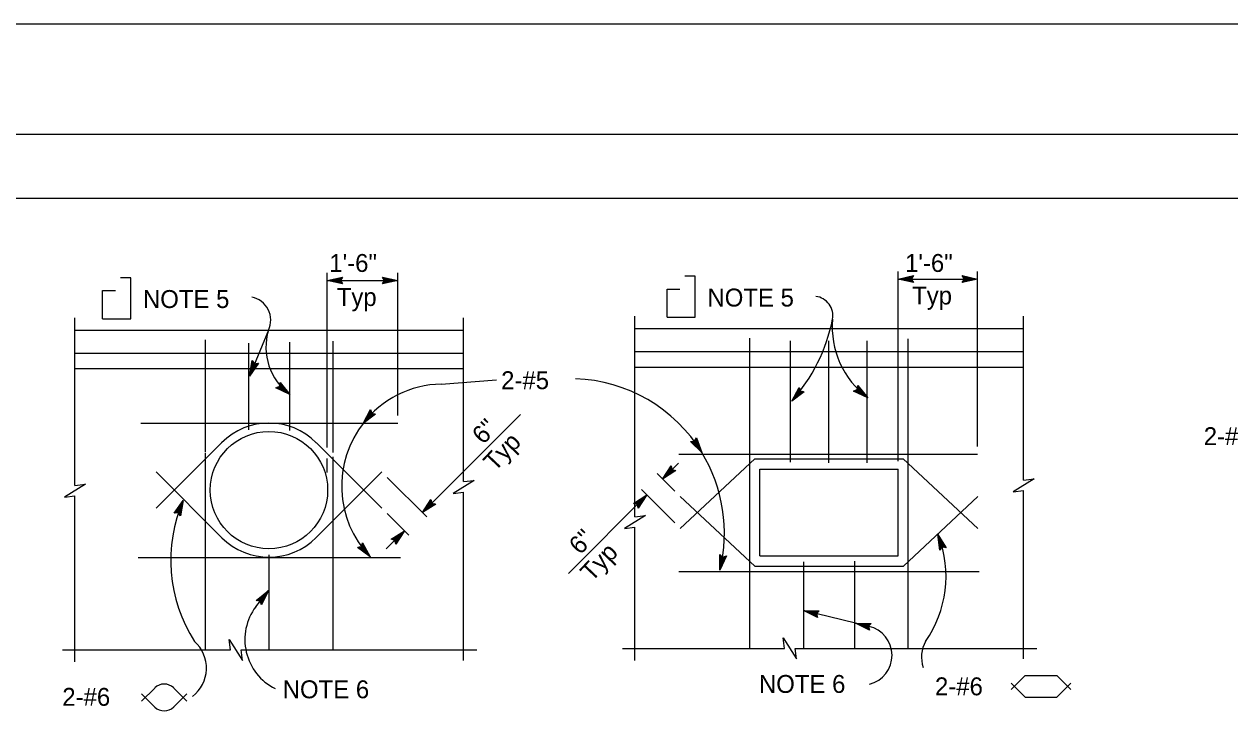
# Model space of a CAD drawing. Extents: x -894 to 866, y -472 to 714.
# Drawn here: x -655.8 to -184.3, y 439.7 to 713.6 of the extents above; entities that cross this region are included whole.
import ezdxf

# ---------------------------------------------------------------- set-up
doc = ezdxf.new("R2010")
doc.units = 0
for name, color, linetype in [('56 Stage 3 Anno', 7, 'Continuous'), ('57 Undefined', 7, 'Continuous'), ('60 Nongeo Data', 7, 'Continuous'), ('border_PLOTTING-ELEMENTS', 7, 'Continuous'), ('border_rw_22x34_Cut_Lines', 7, 'Continuous'), ('border_SHEET', 7, 'Continuous')]:
    doc.layers.add(name, color=color, linetype=linetype)

msp = doc.modelspace()

# ---------------------------------------------------------------- linework, layer by layer
at = {"layer": '56 Stage 3 Anno'}
for p, q in [((-537.34, 548.08), (-537.34, 616.35)), ((-537.34, 613.35), (-531.34, 614.68)), ((-537.34, 613.35), (-509.68, 613.35)), ((-531.34, 612.01), (-537.34, 613.35)), ((-537.34, 613.35), (-537.34, 613.35)), ((-531.56, 612.36), (-535.96, 613.34)), ((-535.95, 613.35), (-531.58, 614.32)), ((-534.58, 613.34), (-531.75, 613.97)), ((-531.79, 612.72), (-534.58, 613.34)), ((-533.2, 613.34), (-531.99, 613.61)), ((-531.97, 613.07), (-533.2, 613.34)), ((-531.34, 614.68), (-532.14, 613.35)), ((-532.14, 613.35), (-531.34, 612.01)), ((-531.34, 614.68), (-531.34, 614.68)), ((-514.88, 613.35), (-515.68, 614.69)), ((-515.68, 614.69), (-515.68, 614.69)), ((-515.68, 614.69), (-509.68, 613.35)), ((-509.68, 613.35), (-515.68, 612.02)), ((-515.68, 612.02), (-514.88, 613.35)), ((-515.47, 614.33), (-511.06, 613.35)), ((-511.08, 613.34), (-515.45, 612.37)), ((-512.45, 613.35), (-515.27, 612.72)), ((-515.23, 613.97), (-512.45, 613.35)), ((-515.06, 613.62), (-513.83, 613.35)), ((-513.83, 613.35), (-515.04, 613.08)), ((-509.68, 560.62), (-509.68, 616.35)), ((-509.68, 613.35), (-509.68, 613.35)), ((-314.08, 542.69), (-314.08, 616.93)), ((-314.08, 613.93), (-308.08, 615.26)), ((-314.08, 613.93), (-286.42, 613.93)), ((-308.08, 612.59), (-314.08, 613.93)), ((-314.08, 613.93), (-314.08, 613.93)), ((-308.29, 612.95), (-312.7, 613.93)), ((-312.68, 613.94), (-308.31, 614.9)), ((-311.31, 613.93), (-308.49, 614.56)), ((-308.53, 613.31), (-311.31, 613.93)), ((-309.93, 613.93), (-308.72, 614.2)), ((-308.7, 613.65), (-309.93, 613.93)), ((-308.08, 615.26), (-308.88, 613.93)), ((-308.88, 613.93), (-308.08, 612.59)), ((-308.08, 615.26), (-308.08, 615.26)), ((-288.14, 613.93), (-288.94, 615.27)), ((-288.94, 615.27), (-288.94, 615.27)), ((-288.94, 615.27), (-282.94, 613.93)), ((-282.94, 613.93), (-288.94, 612.6)), ((-288.94, 612.6), (-288.14, 613.93)), ((-288.72, 614.92), (-284.31, 613.93)), ((-284.33, 613.93), (-288.7, 612.96)), ((-285.7, 613.93), (-288.52, 613.31)), ((-288.48, 614.56), (-285.7, 613.93)), ((-288.31, 614.21), (-287.08, 613.94)), ((-287.08, 613.94), (-288.29, 613.67)), ((-282.94, 548.54), (-282.94, 616.93)), ((-282.94, 613.93), (-282.94, 613.93)), ((-531.34, 612.01), (-531.34, 612.01)), ((-515.68, 612.02), (-515.68, 612.02)), ((-308.08, 612.59), (-308.08, 612.59)), ((-288.94, 612.6), (-288.94, 612.6)), ((-560.28, 593.99), (-567.66, 576.03)), ((-567.66, 576.03), (-566.61, 582.09)), ((-564.14, 581.07), (-567.66, 576.03)), ((-567.13, 577.32), (-566.36, 581.73)), ((-564.55, 581.01), (-567.13, 577.31)), ((-566.61, 582.09), (-566.61, 582.09)), ((-566.61, 582.09), (-565.68, 580.84)), ((-566.6, 578.59), (-566.11, 581.44)), ((-564.97, 580.93), (-566.6, 578.59)), ((-566.08, 579.86), (-565.87, 581.08)), ((-565.36, 580.9), (-566.08, 579.86)), ((-565.68, 580.84), (-564.14, 581.07)), ((-564.14, 581.07), (-564.14, 581.07)), ((-567.66, 576.03), (-567.66, 576.03)), ((-557.39, 571.45), (-555.93, 571.99)), ((-551.87, 568.75), (-557.39, 571.45)), ((-557.39, 571.45), (-557.39, 571.45)), ((-552.96, 569.61), (-556.98, 571.58)), ((-554.03, 570.47), (-556.63, 571.75)), ((-555.11, 571.34), (-556.22, 571.88)), ((-555.93, 571.99), (-555.72, 573.54)), ((-555.9, 572.32), (-555.11, 571.34)), ((-555.82, 572.7), (-554.03, 570.47)), ((-555.78, 573.12), (-552.95, 569.61)), ((-555.72, 573.54), (-555.72, 573.54)), ((-555.72, 573.54), (-551.87, 568.75)), ((-492.79, 572.88), (-471.04, 574.6)), ((-355.65, 566.17), (-352.75, 571.59)), ((-354.75, 567.23), (-352.63, 571.17)), ((-353.85, 568.26), (-352.49, 570.81)), ((-352.75, 571.59), (-352.75, 571.59)), ((-352.75, 571.59), (-352.27, 570.11)), ((-331.48, 570.16), (-330.03, 570.73)), ((-329.19, 570.09), (-330.32, 570.61)), ((-330.03, 570.73), (-329.85, 572.28)), ((-330, 571.05), (-329.19, 570.09)), ((-329.93, 571.44), (-328.1, 569.24)), ((-329.9, 571.86), (-327, 568.4)), ((-329.85, 572.28), (-329.85, 572.28)), ((-329.85, 572.28), (-325.91, 567.56)), ((-551.87, 568.75), (-551.87, 568.75)), ((-350.73, 569.85), (-355.65, 566.17)), ((-355.65, 566.17), (-355.65, 566.17)), ((-351.14, 569.92), (-354.75, 567.22)), ((-351.56, 569.97), (-353.85, 568.26)), ((-352.95, 569.31), (-352.37, 570.4)), ((-351.94, 570.06), (-352.95, 569.31)), ((-352.27, 570.11), (-350.73, 569.85)), ((-350.73, 569.85), (-350.73, 569.85)), ((-325.91, 567.56), (-331.48, 570.16)), ((-331.48, 570.16), (-331.48, 570.16)), ((-327.02, 568.4), (-331.07, 570.3)), ((-328.1, 569.24), (-330.72, 570.47)), ((-325.91, 567.56), (-325.91, 567.56)), ((-523.31, 557.5), (-520.39, 562.91)), ((-518.37, 561.16), (-523.31, 557.5)), ((-518.78, 561.23), (-522.41, 558.54)), ((-522.4, 558.55), (-520.27, 562.49)), ((-521.5, 559.59), (-520.13, 562.13)), ((-519.21, 561.29), (-521.5, 559.59)), ((-520.6, 560.63), (-520.01, 561.72)), ((-519.59, 561.38), (-520.6, 560.63)), ((-520.39, 562.91), (-520.39, 562.91)), ((-520.39, 562.91), (-519.91, 561.43)), ((-519.91, 561.43), (-518.37, 561.16)), ((-518.37, 561.16), (-518.37, 561.16)), ((-523.31, 557.5), (-523.31, 557.5)), ((-500.07, 522.63), (-461.69, 561.01)), ((-393.63, 550.53), (-392.93, 551.93)), ((-392.93, 551.93), (-392.93, 551.93)), ((-392.93, 551.93), (-390.82, 546.16)), ((-395.18, 550.49), (-393.63, 550.53)), ((-390.82, 546.16), (-395.18, 550.49)), ((-395.18, 550.49), (-395.18, 550.49)), ((-391.57, 547.33), (-394.75, 550.48)), ((-392.31, 548.48), (-394.36, 550.52)), ((-393.05, 549.65), (-393.93, 550.52)), ((-393.49, 550.83), (-393.05, 549.65)), ((-393.29, 551.16), (-392.31, 548.48)), ((-393.12, 551.56), (-391.56, 547.32)), ((-537.34, 538.37), (-537.34, 543.77)), ((-390.82, 546.16), (-390.82, 546.16)), ((-401.39, 531), (-408.26, 537.88)), ((-406.14, 535.76), (-399.95, 541.95)), ((-406.14, 535.76), (-402.84, 540.94)), ((-400.95, 539.05), (-406.14, 535.76)), ((-401.36, 539.15), (-405.17, 536.73)), ((-405.16, 536.74), (-402.75, 540.52)), ((-404.19, 537.71), (-402.63, 540.15)), ((-401.78, 539.24), (-404.19, 537.71)), ((-403.21, 538.68), (-402.54, 539.73)), ((-402.15, 539.36), (-403.21, 538.68)), ((-402.84, 540.94), (-402.84, 540.94)), ((-402.84, 540.94), (-402.47, 539.43)), ((-402.47, 539.43), (-400.95, 539.05)), ((-400.95, 539.05), (-400.95, 539.05)), ((-513.83, 536.39), (-498.38, 520.94)), ((-406.14, 535.76), (-406.14, 535.76)), ((-443, 498.9), (-412.34, 529.56)), ((-417.53, 526.27), (-412.34, 529.56)), ((-417.12, 526.17), (-413.31, 528.59)), ((-413.32, 528.58), (-415.73, 524.8)), ((-412.34, 529.56), (-415.64, 524.38)), ((-401.39, 518.62), (-414.46, 531.68)), ((-412.34, 529.56), (-412.34, 529.56)), ((-597.15, 522.38), (-593.62, 527.41)), ((-596.74, 522.44), (-594.15, 526.14)), ((-596.32, 522.52), (-594.68, 524.86)), ((-595.93, 522.55), (-595.21, 523.58)), ((-595.21, 523.58), (-595.42, 522.36)), ((-594.68, 524.86), (-595.18, 522.01)), ((-594.15, 526.13), (-594.93, 521.71)), ((-593.62, 527.41), (-594.68, 521.36)), ((-593.62, 527.41), (-593.62, 527.41)), ((-500.07, 522.63), (-496.76, 527.81)), ((-494.88, 525.92), (-500.07, 522.63)), ((-499.09, 523.61), (-496.68, 527.39)), ((-495.28, 526.02), (-499.09, 523.6)), ((-498.11, 524.58), (-496.56, 527.02)), ((-495.7, 526.11), (-498.11, 524.58)), ((-497.13, 525.56), (-496.47, 526.6)), ((-496.07, 526.23), (-497.13, 525.56)), ((-496.76, 527.81), (-496.76, 527.81)), ((-496.76, 527.81), (-496.39, 526.3)), ((-496.39, 526.3), (-494.88, 525.92)), ((-494.88, 525.92), (-494.88, 525.92)), ((-416.01, 525.89), (-417.53, 526.27)), ((-417.53, 526.27), (-417.53, 526.27)), ((-416.7, 526.08), (-414.29, 527.61)), ((-416.33, 525.96), (-415.27, 526.64)), ((-415.64, 524.38), (-416.01, 525.89)), ((-415.27, 526.64), (-415.93, 525.59)), ((-414.29, 527.61), (-415.85, 525.17)), ((-415.64, 524.38), (-415.64, 524.38)), ((-595.61, 522.61), (-597.15, 522.38)), ((-597.15, 522.38), (-597.15, 522.38)), ((-594.68, 521.36), (-595.61, 522.61)), ((-594.68, 521.36), (-594.68, 521.36)), ((-513.83, 522.25), (-505.45, 513.86)), ((-500.07, 522.63), (-500.07, 522.63)), ((-514.24, 508.46), (-507.14, 515.56)), ((-512.33, 512.26), (-507.14, 515.56)), ((-511.92, 512.16), (-508.11, 514.58)), ((-508.12, 514.57), (-510.53, 510.79)), ((-507.14, 515.56), (-510.44, 510.37)), ((-507.14, 515.56), (-507.14, 515.56)), ((-297.73, 507.97), (-298.49, 514.07)), ((-298.49, 514.07), (-298.49, 514.07)), ((-298.49, 514.07), (-295.21, 508.87)), ((-525.49, 509.07), (-523.96, 509.33)), ((-523.26, 508.54), (-524.26, 509.27)), ((-523.96, 509.33), (-523.47, 510.81)), ((-523.86, 509.65), (-523.26, 508.54)), ((-523.72, 510.01), (-522.36, 507.49)), ((-523.6, 510.42), (-521.46, 506.45)), ((-523.47, 510.81), (-523.47, 510.81)), ((-523.47, 510.81), (-520.55, 505.4)), ((-510.81, 511.88), (-512.33, 512.26)), ((-512.33, 512.26), (-512.33, 512.26)), ((-511.5, 512.07), (-509.09, 513.6)), ((-511.13, 511.95), (-510.07, 512.63)), ((-510.44, 510.37), (-510.81, 511.88)), ((-510.07, 512.63), (-510.74, 511.58)), ((-509.09, 513.6), (-510.65, 511.16)), ((-510.44, 510.37), (-510.44, 510.37)), ((-297.47, 508.29), (-298.03, 512.77)), ((-298.02, 512.76), (-295.63, 508.97)), ((-297.21, 508.64), (-297.56, 511.47)), ((-297.56, 511.47), (-296.02, 509.02)), ((-296.94, 508.92), (-297.1, 510.17)), ((-297.1, 510.17), (-296.44, 509.12)), ((-520.55, 505.4), (-525.49, 509.07)), ((-525.49, 509.07), (-525.49, 509.07)), ((-521.47, 506.45), (-525.06, 509.12)), ((-522.36, 507.49), (-524.68, 509.22)), ((-520.55, 505.4), (-520.55, 505.4)), ((-383.72, 500.15), (-383.75, 506.3)), ((-383.75, 506.3), (-383.75, 506.3)), ((-383.75, 506.3), (-382.62, 505.23)), ((-381.14, 505.73), (-383.72, 500.15)), ((-383.43, 501.51), (-383.45, 505.99)), ((-381.53, 505.59), (-383.43, 501.5)), ((-383.13, 502.85), (-383.15, 505.74)), ((-381.93, 505.44), (-383.13, 502.85)), ((-382.84, 504.2), (-382.84, 505.44)), ((-382.31, 505.34), (-382.84, 504.2)), ((-382.62, 505.23), (-381.14, 505.73)), ((-381.14, 505.73), (-381.14, 505.73)), ((-296.74, 509.18), (-297.73, 507.97)), ((-297.73, 507.97), (-297.73, 507.97)), ((-295.21, 508.87), (-296.74, 509.18)), ((-295.21, 508.87), (-295.21, 508.87)), ((-383.72, 500.15), (-383.72, 500.15)), ((-565.25, 485.88), (-560.28, 492.19)), ((-565.04, 488.31), (-560.28, 492.19)), ((-564.63, 488.26), (-561.13, 491.11)), ((-561.14, 491.1), (-563.08, 487.06)), ((-560.28, 492.19), (-562.94, 486.66)), ((-560.28, 492.19), (-560.28, 492.19)), ((-563.5, 488.11), (-565.04, 488.31)), ((-565.04, 488.31), (-565.04, 488.31)), ((-564.2, 488.22), (-561.99, 490.02)), ((-563.82, 488.14), (-562.84, 488.94)), ((-562.94, 486.66), (-563.5, 488.11)), ((-562.84, 488.94), (-563.38, 487.82)), ((-561.99, 490.02), (-563.24, 487.42)), ((-562.94, 486.66), (-562.94, 486.66)), ((-330.7, 479.44), (-351.08, 484.35)), ((-345.56, 481.64), (-351.08, 484.35)), ((-351.08, 484.35), (-351.08, 484.35)), ((-351.08, 484.35), (-344.93, 484.23)), ((-345.68, 482.04), (-349.73, 484.02)), ((-349.72, 484.02), (-345.24, 483.94)), ((-345.83, 482.44), (-348.39, 483.7)), ((-348.39, 483.7), (-345.5, 483.64)), ((-345.92, 482.82), (-347.05, 483.37)), ((-347.05, 483.37), (-345.81, 483.35)), ((-344.93, 484.23), (-346.02, 483.13)), ((-346.02, 483.13), (-345.56, 481.64)), ((-345.56, 481.64), (-345.56, 481.64)), ((-344.93, 484.23), (-344.93, 484.23)), ((-325.41, 478.16), (-330.7, 479.44)), ((-325.18, 476.73), (-330.7, 479.44)), ((-330.7, 479.44), (-330.7, 479.44)), ((-330.7, 479.44), (-324.56, 479.32)), ((-325.31, 477.12), (-329.36, 479.11)), ((-329.35, 479.11), (-324.87, 479.03)), ((-325.45, 477.53), (-328.02, 478.79)), ((-328.02, 478.79), (-325.12, 478.73)), ((-325.54, 477.91), (-326.68, 478.46)), ((-326.68, 478.46), (-325.44, 478.44)), ((-324.56, 479.32), (-325.65, 478.22)), ((-325.65, 478.22), (-325.18, 476.73)), ((-325.18, 476.73), (-325.18, 476.73)), ((-324.56, 479.32), (-324.56, 479.32))]:
    msp.add_line(p, q, dxfattribs=at)
for centre, radius, start, end in [((-568.45, 597.92), 9.06, 334.3253, 79.5539), ((-347.18, 599.58), 7.64, 349.7049, 82.6812), ((-407.6, 612.1), 69.34, 318.5165, 348.4485), ((-305.46, 595.17), 34.36, 174.9114, 233.4748), ((-538.26, 587.31), 23.01, 163.1142, 233.7554), ((-491.84, 533.04), 39.85, 91.3624, 142.1458), ((-442.29, 514.67), 60.34, 31.4566, 88.0345), ((-491.84, 533.04), 39.85, 141.1258, 223.9119), ((-442.29, 514.67), 60.34, 346.0786, 31.4566), ((-539.45, 504.02), 59.01, 156.6446, 212.5206), ((-340.22, 497.89), 44.91, 325.2752, 20.2547), ((-548.07, 473.04), 21.45, 143.2391, 243.3454), ((-328.03, 466.85), 11.61, 284.0266, 76.9943), ((-598.35, 461.91), 13.84, 306.862, 48.6462), ((-291.75, 466.05), 13.15, 151.5726, 197.5829)]:
    msp.add_arc(centre, radius, start, end, dxfattribs=at)
at = {"layer": '57 Undefined'}
for p, q in [((-614.14, 614.41), (-618.14, 614.41)), ((-614.14, 598.41), (-614.14, 614.41)), ((-393.39, 615), (-397.39, 615)), ((-393.39, 599), (-393.39, 615)), ((-625.14, 598.41), (-625.14, 609.41)), ((-625.14, 609.41), (-620.14, 609.41)), ((-404.39, 599), (-404.39, 610)), ((-404.39, 610), (-399.39, 610)), ((-404.39, 599), (-393.39, 599)), ((-625.14, 598.41), (-614.14, 598.41)), ((-269.78, 453.49), (-264.34, 458.93)), ((-264.34, 458.93), (-251.94, 458.93)), ((-251.94, 458.93), (-246.5, 453.49)), ((-609.87, 448.97), (-604.75, 454.09)), ((-597.35, 454.09), (-592.23, 448.97)), ((-269.78, 455.96), (-264.34, 450.53)), ((-251.94, 450.53), (-246.5, 455.96)), ((-609.87, 451.8), (-604.74, 446.67)), ((-597.35, 446.68), (-592.23, 451.8)), ((-264.34, 450.53), (-251.94, 450.53))]:
    msp.add_line(p, q, dxfattribs=at)
for start, end in [(45.0225, 134.9666), (225.2227, 314.9527)]:
    msp.add_arc((-601.05, 450.39), 5.24, start, end, dxfattribs=at)
at = {"layer": '60 Nongeo Data'}
for p, q in [((-416.96, 521.06), (-416.96, 599.39)), ((-264.96, 535.33), (-264.96, 599.39)), ((-635.96, 533.28), (-635.96, 598.81)), ((-483.96, 534.75), (-483.96, 598.81)), ((-416.96, 594.55), (-264.96, 594.55)), ((-635.96, 593.96), (-483.96, 593.96)), ((-584.96, 546.29), (-584.96, 590.22)), ((-534.96, 546.19), (-534.96, 589.63)), ((-372.08, 469.55), (-372.08, 590.8)), ((-356.08, 542.41), (-356.08, 589.78)), ((-341.08, 542.15), (-341.08, 589.78)), ((-326.08, 542.15), (-326.08, 589.78)), ((-310.08, 469.55), (-310.08, 590.54)), ((-635.96, 584.96), (-483.96, 584.96)), ((-568.08, 588.9), (-568.08, 555.06)), ((-552.08, 589.22), (-552.08, 554.74)), ((-416.96, 585.55), (-264.96, 585.55)), ((-635.96, 578.96), (-483.96, 578.96)), ((-416.96, 579.55), (-264.96, 579.55)), ((-610.19, 557.62), (-509.68, 557.62)), ((-604.2, 524.37), (-578.59, 549.98)), ((-541.56, 549.98), (-515.96, 524.37)), ((-584.96, 537.98), (-584.96, 545.84)), ((-584.96, 468.96), (-584.96, 544.4)), ((-534.96, 468.96), (-534.96, 544.4)), ((-399.86, 545.54), (-282.94, 545.54)), ((-399.27, 516.5), (-370.08, 543.69)), ((-370.08, 543.69), (-312.08, 543.69)), ((-312.08, 543.69), (-282.88, 516.5)), ((-604.2, 538.52), (-578.53, 512.85)), ((-541.57, 512.9), (-515.96, 538.52)), ((-368.08, 505.69), (-368.08, 539.69)), ((-368.08, 539.69), (-314.08, 539.69)), ((-314.08, 505.69), (-314.08, 539.69)), ((-635.96, 464.3), (-635.96, 529.18)), ((-483.96, 464.89), (-483.96, 530.65)), ((-399.27, 528.88), (-370.08, 501.69)), ((-311.91, 501.69), (-282.88, 528.88)), ((-264.96, 465.48), (-264.96, 531.24)), ((-416.96, 464.89), (-416.96, 516.96)), ((-611.2, 505.1), (-508.7, 505.1)), ((-560.08, 506.12), (-560.08, 468.96)), ((-368.08, 505.69), (-314.08, 505.69)), ((-370.08, 501.69), (-311.91, 501.69)), ((-351.08, 503.39), (-351.08, 469.55)), ((-331.08, 503.65), (-331.08, 469.55)), ((-399.86, 499.69), (-282.28, 499.69)), ((-640.85, 468.96), (-575.1, 468.96)), ((-571.01, 468.96), (-478.83, 468.96)), ((-421.85, 469.55), (-358.43, 469.55)), ((-354.34, 469.55), (-259.83, 469.55))]:
    msp.add_line(p, q, dxfattribs=at)
for points in [[(-635.96, 533.28), (-631.86, 533.79), (-640.05, 528.67), (-635.96, 529.18)], [(-483.96, 534.75), (-479.86, 535.26), (-488.05, 530.14), (-483.96, 530.65)], [(-264.96, 535.33), (-260.86, 535.85), (-269.06, 530.73), (-264.96, 531.24)], [(-416.96, 521.06), (-412.86, 521.57), (-421.05, 516.45), (-416.96, 516.96)], [(-575.1, 468.96), (-575.61, 473.06), (-570.49, 464.86), (-571.01, 468.96)], [(-358.43, 469.55), (-358.95, 473.64), (-353.83, 465.45), (-354.34, 469.55)]]:
    msp.add_lwpolyline(points, dxfattribs=at)
msp.add_circle((-560.08, 531.44), 22.95, dxfattribs=at)
for start, end in [(45.0225, 134.9666), (225.2227, 314.9527)]:
    msp.add_arc((-560.08, 531.44), 26.2, start, end, dxfattribs=at)
at = {"layer": 'border_PLOTTING-ELEMENTS'}
for points in [[(-894.04, -472.44), (865.96, -472.44), (865.96, 713.56), (-894.04, 713.56)], [(-864.04, 670.56), (835.96, 670.56), (835.96, -429.44), (-864.04, -429.44)]]:
    msp.add_lwpolyline(points, close=True, dxfattribs=at)
at = {"layer": 'border_rw_22x34_Cut_Lines'}
msp.add_lwpolyline([(-864.04, 670.56), (835.96, 670.56), (835.96, -429.44), (-864.04, -429.44)], close=True, dxfattribs=at)
at = {"layer": 'border_SHEET'}
msp.add_line((-814.04, 645.56), (810.96, 645.56), dxfattribs=at)

# ---------------------------------------------------------------- texts
at = {"layer": '57 Undefined'}
for s, p in [('1\'-6"', (-536.49, 616.71)), ('1\'-6"', (-311.33, 616.71)), ('NOTE 5', (-609.37, 602.62)), ('Typ', (-533.57, 603.4)), ('NOTE 5', (-388.61, 603.2)), ('Typ', (-308.56, 603.99)), ('2-#5', (-469.29, 570.89)), ('2-#5', (-194.51, 549.02)), ('NOTE 6', (-368.47, 452.18)), ('2-#6', (-299.63, 451.24)), ('2-#6', (-640.91, 447.13)), ('NOTE 6', (-554.71, 450.08))]:
    msp.add_text(s, height=7, dxfattribs=at).set_placement(p)
for s, p in [('6"', (-476.26, 548.96)), ('Typ', (-471.77, 538.43)), ('6"', (-438.35, 505.84)), ('Typ', (-433.86, 495.31))]:
    msp.add_text(s, height=7, rotation=46.6161, dxfattribs=at).set_placement(p)

doc.saveas('drawing.dxf')
